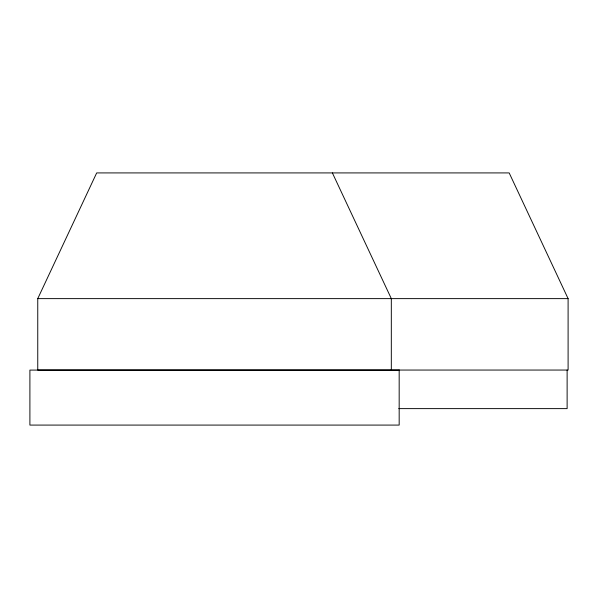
<?xml version="1.0" encoding="UTF-8"?>
<svg xmlns="http://www.w3.org/2000/svg" width="598" height="598" viewBox="0 0 598 598"><rect width="100%" height="100%" fill="white"/><g stroke="black" fill="none" stroke-linecap="round" stroke-linejoin="round"><path stroke-width="0.9" d="M37.756 298.626L96.682 172.919L509.175 172.919L568.1 298.626L568.1 370.05L37.756 370.05L37.756 298.626L568.1 298.626M398.784 408.621L567.121 408.621L567.121 370.05M332.391 172.919L391.316 298.626L391.316 370.05M399.172 370.087L29.9 370.087L29.9 425.081L399.172 425.081L399.172 370.087"/></g></svg>
